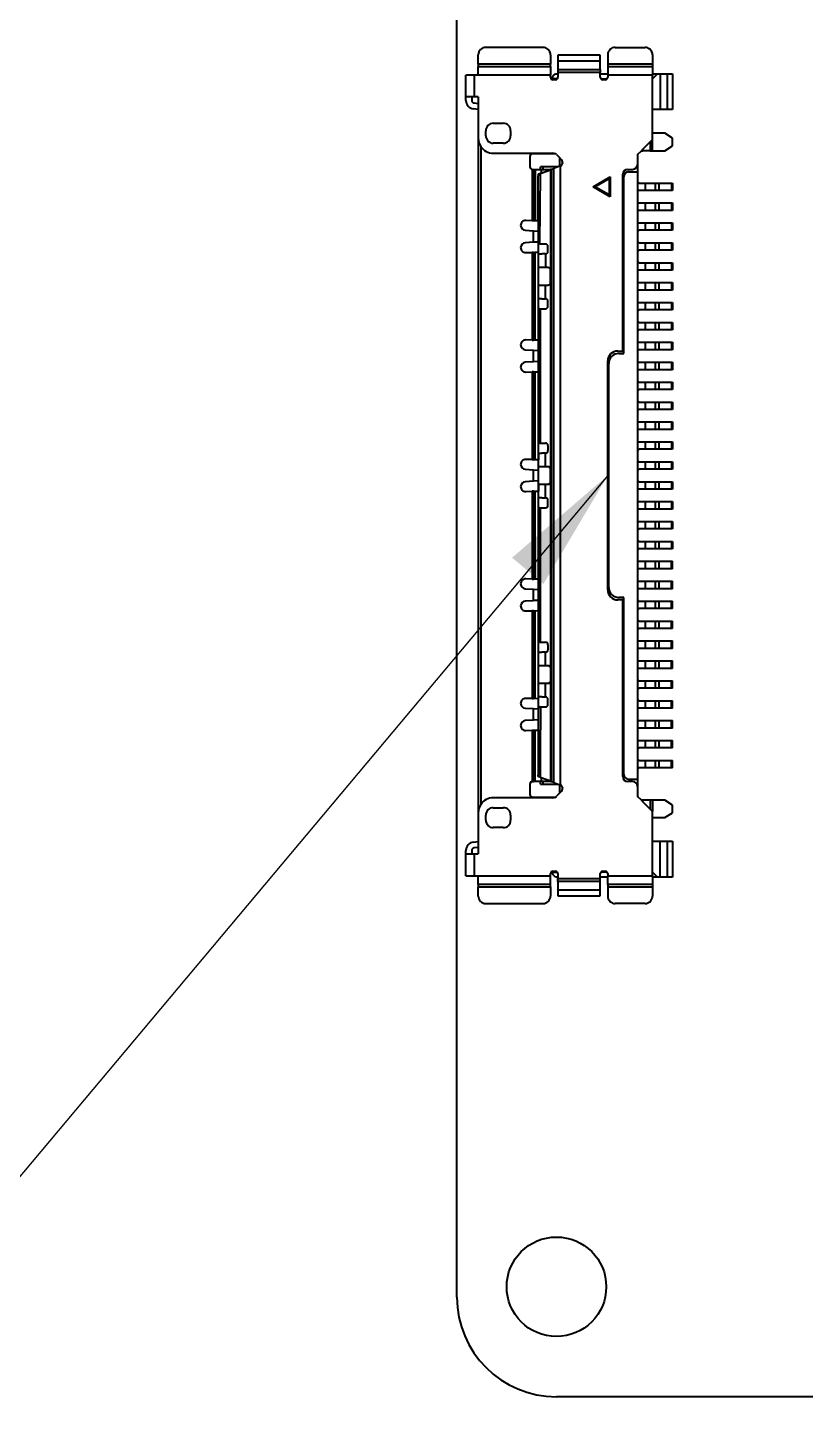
# Model space of a CAD drawing. Header units: millimetres. Extents: x 15 to 205, y 5 to 292.
# Drawn here: x 50.71 to 66.32, y 103.17 to 131.12 of the extents above; entities that cross this region are included whole.
import ezdxf

# ---------------------------------------------------------------- set-up
doc = ezdxf.new("R2010")
doc.units = ezdxf.units.MM
doc.layers.add('Annotations', color=7, linetype='Continuous')
doc.layers.add('Geometries', color=7, linetype='Continuous')
doc.dimstyles.new('ISO-25', dxfattribs={"dimtxt": 2.5, "dimasz": 2.5, "dimexe": 1.25, "dimexo": 0.625, "dimtad": 1, "dimtxsty": 'Standard', "dimcen": 2.5, "dimadec": 0, "dimazin": 0, "dimtfac": 1, "dimtmove": 0, "dimatfit": 3, "dimfxl": 1, "dimarcsym": 0})

msp = doc.modelspace()

# ---------------------------------------------------------------- linework, layer by layer
at = {"layer": 'Geometries', "linetype": 'Continuous', "lineweight": 40}
for p, q in [((59.325, 105.617), (59.325, 136.617)), ((59.755, 130.391), (59.755, 130.576)), ((61.055, 130.726), (59.905, 130.726)), ((61.205, 130.576), (61.205, 130.391)), ((61.355, 130.571), (61.355, 130.448)), ((62.205, 130.571), (61.355, 130.571)), ((62.205, 130.448), (62.205, 130.571)), ((62.355, 130.576), (62.355, 130.391)), ((62.505, 130.726), (63.105, 130.726)), ((63.255, 130.576), (63.255, 130.391)), ((61.205, 130.391), (59.755, 130.391)), ((59.755, 130.391), (59.755, 130.341)), ((59.755, 130.171), (59.755, 130.341)), ((59.755, 130.341), (61.205, 130.341)), ((61.205, 130.341), (61.205, 130.391)), ((61.205, 130.341), (61.205, 130.171)), ((61.355, 130.448), (61.355, 130.282)), ((62.205, 130.448), (61.355, 130.448)), ((61.355, 130.282), (61.355, 130.221)), ((61.355, 130.282), (62.205, 130.282)), ((62.205, 130.282), (62.205, 130.448)), ((62.205, 130.282), (62.205, 130.221)), ((62.355, 130.391), (62.355, 130.341)), ((63.255, 130.391), (62.355, 130.391)), ((62.355, 130.341), (62.355, 130.196)), ((62.355, 130.341), (63.255, 130.341)), ((63.255, 130.391), (63.255, 130.341)), ((63.255, 130.341), (63.255, 130.196)), ((59.675, 130.171), (59.505, 130.171)), ((59.505, 129.731), (59.505, 130.171)), ((59.755, 130.171), (59.675, 130.171)), ((59.675, 130.171), (59.675, 129.731)), ((61.205, 130.171), (59.755, 130.171)), ((61.205, 130.126), (61.205, 130.171)), ((61.255, 130.146), (61.305, 130.196)), ((61.255, 130.096), (61.255, 130.146)), ((61.255, 130.096), (61.255, 130.076)), ((61.345, 130.096), (61.255, 130.096)), ((61.305, 130.076), (61.255, 130.076)), ((61.305, 130.196), (61.355, 130.196)), ((61.355, 130.221), (61.355, 130.196)), ((62.205, 130.221), (61.355, 130.221)), ((61.355, 130.196), (61.355, 130.126)), ((62.205, 130.196), (62.205, 130.221)), ((62.205, 130.126), (62.205, 130.196)), ((62.205, 130.196), (62.355, 130.196)), ((62.215, 130.096), (62.345, 130.096)), ((62.305, 130.076), (62.255, 130.076)), ((62.355, 130.196), (62.355, 130.171)), ((62.355, 130.171), (62.355, 130.126)), ((63.255, 130.171), (62.355, 130.171)), ((63.255, 130.196), (63.255, 130.171)), ((63.255, 130.096), (63.355, 130.196)), ((63.255, 130.196), (63.355, 130.196)), ((63.255, 130.096), (63.255, 130.171)), ((63.255, 129.476), (63.255, 130.096)), ((63.355, 130.196), (63.405, 130.196)), ((63.405, 130.196), (63.555, 130.196)), ((63.405, 130.196), (63.405, 129.476)), ((63.555, 130.196), (63.655, 130.196)), ((63.555, 129.476), (63.555, 130.196)), ((63.655, 130.196), (63.655, 129.476)), ((59.625, 129.731), (59.505, 129.731)), ((59.505, 129.66), (59.505, 129.731)), ((59.675, 129.731), (59.625, 129.731)), ((59.625, 129.731), (59.625, 129.66)), ((59.755, 129.731), (59.675, 129.731)), ((59.755, 129.731), (59.755, 129.601)), ((59.755, 129.481), (59.658, 129.491)), ((59.67, 129.61), (59.755, 129.601)), ((59.755, 129.601), (59.755, 129.481)), ((59.755, 129.481), (59.755, 128.901)), ((63.405, 129.476), (63.255, 129.476)), ((63.255, 129.001), (63.255, 129.476)), ((63.555, 129.476), (63.405, 129.476)), ((63.655, 129.476), (63.555, 129.476)), ((60.055, 129.201), (60.255, 129.201)), ((59.755, 128.901), (59.755, 115.351)), ((59.905, 128.951), (59.905, 129.051)), ((60.405, 129.051), (60.405, 128.951)), ((63.21, 128.831), (63.255, 128.876)), ((63.505, 129.001), (63.255, 129.001)), ((63.255, 128.876), (63.255, 129.001)), ((63.255, 128.651), (63.255, 128.876)), ((63.655, 128.901), (63.505, 129.001)), ((63.655, 128.751), (63.655, 128.901)), ((59.805, 128.735), (59.805, 115.517)), ((60.255, 128.801), (60.055, 128.801)), ((60.055, 128.601), (61.254, 128.601)), ((61.306, 128.586), (60.84, 128.586)), ((62.955, 128.576), (63.03, 128.651)), ((63.03, 128.651), (63.059, 128.68)), ((63.03, 128.651), (63.059, 128.651)), ((63.059, 128.68), (63.21, 128.831)), ((63.059, 128.651), (63.059, 128.68)), ((63.21, 128.651), (63.059, 128.651)), ((63.21, 128.831), (63.21, 128.651)), ((63.21, 128.651), (63.255, 128.651)), ((63.255, 128.651), (63.505, 128.651)), ((63.505, 128.651), (63.655, 128.751)), ((60.79, 128.536), (60.79, 128.326)), ((61.005, 128.276), (61.005, 128.326)), ((61.055, 128.326), (61.005, 128.326)), ((61.352, 128.326), (61.055, 128.326)), ((61.055, 128.276), (61.055, 128.326)), ((61.352, 128.326), (61.269, 128.294)), ((61.324, 128.572), (61.385, 128.511)), ((61.385, 128.338), (61.352, 128.326)), ((61.385, 128.511), (61.385, 128.338)), ((61.385, 128.511), (61.416, 128.48)), ((61.398, 128.343), (61.385, 128.338)), ((61.413, 128.349), (61.398, 128.343)), ((61.398, 128.343), (61.398, 115.909)), ((61.445, 128.409), (61.445, 128.395)), ((62.955, 128.576), (62.955, 128.376)), ((62.955, 128.376), (62.955, 128.226)), ((60.84, 128.276), (60.864, 128.276)), ((60.84, 128.276), (60.84, 127.244)), ((60.864, 128.276), (60.9, 128.276)), ((60.864, 127.243), (60.864, 128.276)), ((60.9, 128.276), (61.005, 128.276)), ((60.9, 128.276), (60.9, 127.242)), ((61.005, 128.195), (60.955, 128.176)), ((60.955, 128.176), (60.955, 128.146)), ((60.955, 127.241), (60.955, 128.146)), ((60.994, 126.778), (61.005, 128.195)), ((61.005, 128.276), (61.02, 128.276)), ((61.005, 128.195), (61.02, 128.2)), ((61.02, 128.276), (61.02, 128.2)), ((61.02, 128.276), (61.055, 128.276)), ((61.02, 128.2), (61.202, 128.269)), ((61.055, 128.276), (61.22, 128.276)), ((61.202, 128.269), (61.204, 128.27)), ((61.202, 128.269), (61.202, 126.267)), ((61.22, 128.276), (61.204, 128.27)), ((61.225, 128.278), (61.22, 128.276)), ((61.225, 128.278), (61.269, 128.294)), ((61.225, 115.974), (61.225, 128.278)), ((61.269, 115.957), (61.269, 128.294)), ((62.059, 127.926), (62.405, 128.126)), ((62.099, 127.926), (62.385, 128.091)), ((62.405, 128.126), (62.385, 128.091)), ((62.385, 128.091), (62.385, 127.761)), ((62.405, 128.126), (62.405, 127.726)), ((62.655, 124.626), (62.655, 128.176)), ((62.675, 124.576), (62.675, 128.126)), ((62.755, 128.276), (62.855, 128.276)), ((62.775, 128.226), (62.955, 128.226)), ((62.955, 128.226), (62.955, 128.031)), ((62.955, 128.031), (62.955, 127.821)), ((62.099, 127.926), (62.059, 127.926)), ((62.405, 127.726), (62.059, 127.926)), ((62.385, 127.761), (62.099, 127.926)), ((62.405, 127.726), (62.385, 127.761)), ((62.955, 127.821), (62.955, 127.631)), ((62.985, 128.001), (63.105, 128.001)), ((63.105, 127.851), (62.985, 127.851)), ((63.105, 128.001), (63.305, 128.001)), ((63.105, 128.001), (63.105, 127.851)), ((63.305, 127.851), (63.105, 127.851)), ((63.305, 128.001), (63.385, 128.001)), ((63.305, 128.001), (63.305, 127.851)), ((63.385, 127.851), (63.305, 127.851)), ((63.385, 128.001), (63.635, 128.001)), ((63.385, 127.851), (63.385, 128.001)), ((63.635, 127.851), (63.385, 127.851)), ((63.635, 128.001), (63.655, 128.001)), ((63.635, 128.001), (63.635, 127.851)), ((63.655, 127.851), (63.635, 127.851)), ((63.655, 128.001), (63.655, 127.851)), ((62.405, 127.726), (62.405, 127.726)), ((62.955, 127.631), (62.955, 127.421)), ((62.985, 127.601), (63.105, 127.601)), ((63.105, 127.601), (63.305, 127.601)), ((63.105, 127.601), (63.105, 127.451)), ((63.305, 127.601), (63.385, 127.601)), ((63.305, 127.601), (63.305, 127.451)), ((63.385, 127.601), (63.635, 127.601)), ((63.385, 127.451), (63.385, 127.601)), ((63.635, 127.601), (63.655, 127.601)), ((63.635, 127.601), (63.635, 127.451)), ((63.655, 127.601), (63.655, 127.451)), ((60.84, 127.244), (60.708, 127.248)), ((60.864, 127.243), (60.84, 127.244)), ((60.9, 127.242), (60.864, 127.243)), ((60.955, 127.241), (60.9, 127.242)), ((60.955, 127.241), (60.955, 127.035)), ((62.955, 127.421), (62.955, 127.231)), ((62.955, 127.231), (62.955, 127.021)), ((63.105, 127.451), (62.985, 127.451)), ((62.985, 127.201), (63.105, 127.201)), ((63.305, 127.451), (63.105, 127.451)), ((63.105, 127.201), (63.305, 127.201)), ((63.105, 127.201), (63.105, 127.051)), ((63.385, 127.451), (63.305, 127.451)), ((63.305, 127.201), (63.385, 127.201)), ((63.305, 127.201), (63.305, 127.051)), ((63.635, 127.451), (63.385, 127.451)), ((63.385, 127.201), (63.635, 127.201)), ((63.385, 127.051), (63.385, 127.201)), ((63.655, 127.451), (63.635, 127.451)), ((63.635, 127.201), (63.655, 127.201)), ((63.635, 127.201), (63.635, 127.051)), ((63.655, 127.201), (63.655, 127.051)), ((60.699, 127.051), (60.855, 127.042)), ((60.855, 127.042), (60.866, 127.041)), ((60.855, 127.042), (60.855, 126.81)), ((60.866, 127.041), (60.955, 127.035)), ((60.866, 126.811), (60.866, 127.041)), ((60.955, 127.035), (60.955, 126.826)), ((62.955, 127.021), (62.955, 126.831)), ((63.105, 127.051), (62.985, 127.051)), ((63.305, 127.051), (63.105, 127.051)), ((63.385, 127.051), (63.305, 127.051)), ((63.635, 127.051), (63.385, 127.051)), ((63.655, 127.051), (63.635, 127.051)), ((60.855, 126.81), (60.699, 126.801)), ((60.866, 126.811), (60.855, 126.81)), ((60.955, 126.816), (60.866, 126.811)), ((60.955, 126.826), (60.955, 126.816)), ((60.955, 126.816), (60.955, 126.611)), ((61.105, 126.776), (60.995, 126.776)), ((61.155, 126.626), (61.155, 126.726)), ((62.955, 126.831), (62.955, 126.621)), ((62.985, 126.801), (63.105, 126.801)), ((63.105, 126.651), (62.985, 126.651)), ((63.105, 126.801), (63.305, 126.801)), ((63.105, 126.801), (63.105, 126.651)), ((63.305, 126.651), (63.105, 126.651)), ((63.305, 126.801), (63.385, 126.801)), ((63.305, 126.801), (63.305, 126.651)), ((63.385, 126.651), (63.305, 126.651)), ((63.385, 126.801), (63.635, 126.801)), ((63.385, 126.651), (63.385, 126.801)), ((63.635, 126.651), (63.385, 126.651)), ((63.635, 126.801), (63.655, 126.801)), ((63.635, 126.801), (63.635, 126.651)), ((63.655, 126.651), (63.635, 126.651)), ((63.655, 126.801), (63.655, 126.651)), ((60.708, 126.604), (60.84, 126.608)), ((60.864, 126.608), (60.84, 126.608)), ((60.84, 126.608), (60.84, 124.844)), ((60.864, 126.608), (60.9, 126.609)), ((60.864, 124.843), (60.864, 126.608)), ((60.9, 126.609), (60.955, 126.611)), ((60.9, 124.842), (60.9, 126.609)), ((60.955, 126.611), (60.955, 125.426)), ((60.964, 126.301), (60.964, 126.576)), ((60.964, 126.576), (61.03, 126.576)), ((61.105, 126.576), (61.03, 126.576)), ((61.105, 126.576), (61.105, 126.301)), ((62.955, 126.621), (62.955, 126.431)), ((62.955, 126.431), (62.955, 126.221)), ((62.985, 126.401), (63.105, 126.401)), ((63.105, 126.401), (63.305, 126.401)), ((63.105, 126.401), (63.105, 126.251)), ((63.305, 126.401), (63.385, 126.401)), ((63.305, 126.401), (63.305, 126.251)), ((63.385, 126.401), (63.635, 126.401)), ((63.385, 126.251), (63.385, 126.401)), ((63.635, 126.401), (63.635, 126.251)), ((63.635, 126.401), (63.655, 126.401)), ((63.655, 126.401), (63.655, 126.251)), ((61.03, 126.301), (60.964, 126.301)), ((61.105, 126.301), (61.03, 126.301)), ((61.155, 126.301), (61.105, 126.301)), ((61.205, 126.001), (61.205, 126.251)), ((62.955, 126.221), (62.955, 126.031)), ((63.105, 126.251), (62.985, 126.251)), ((63.305, 126.251), (63.105, 126.251)), ((63.385, 126.251), (63.305, 126.251)), ((63.635, 126.251), (63.385, 126.251)), ((63.655, 126.251), (63.635, 126.251)), ((60.964, 125.676), (60.964, 125.951)), ((60.964, 125.951), (61.03, 125.951)), ((61.03, 125.951), (61.105, 125.951)), ((61.105, 125.951), (61.155, 125.951)), ((61.105, 125.676), (61.105, 125.951)), ((61.202, 125.985), (61.202, 122.267)), ((62.955, 126.031), (62.955, 125.821)), ((62.955, 125.821), (62.955, 125.631)), ((62.985, 126.001), (63.105, 126.001)), ((63.105, 125.851), (62.985, 125.851)), ((63.105, 126.001), (63.305, 126.001)), ((63.105, 126.001), (63.105, 125.851)), ((63.305, 125.851), (63.105, 125.851)), ((63.305, 126.001), (63.385, 126.001)), ((63.305, 126.001), (63.305, 125.851)), ((63.385, 125.851), (63.305, 125.851)), ((63.385, 126.001), (63.635, 126.001)), ((63.385, 125.851), (63.385, 126.001)), ((63.635, 125.851), (63.385, 125.851)), ((63.635, 126.001), (63.655, 126.001)), ((63.635, 126.001), (63.635, 125.851)), ((63.655, 125.851), (63.635, 125.851)), ((63.655, 126.001), (63.655, 125.851)), ((61.03, 125.676), (60.964, 125.676)), ((61.03, 125.676), (61.105, 125.676)), ((61.155, 125.526), (61.155, 125.626)), ((62.955, 125.631), (62.955, 125.421)), ((62.985, 125.601), (63.105, 125.601)), ((63.105, 125.601), (63.305, 125.601)), ((63.105, 125.601), (63.105, 125.451)), ((63.305, 125.601), (63.385, 125.601)), ((63.305, 125.601), (63.305, 125.451)), ((63.385, 125.601), (63.635, 125.601)), ((63.385, 125.451), (63.385, 125.601)), ((63.635, 125.601), (63.655, 125.601)), ((63.635, 125.601), (63.635, 125.451)), ((63.655, 125.601), (63.655, 125.451)), ((60.955, 125.426), (60.955, 124.841)), ((60.995, 125.476), (61.105, 125.476)), ((60.996, 125.474), (60.996, 122.778)), ((62.955, 125.421), (62.955, 125.231)), ((62.955, 125.231), (62.955, 125.021)), ((63.105, 125.451), (62.985, 125.451)), ((63.305, 125.451), (63.105, 125.451)), ((63.385, 125.451), (63.305, 125.451)), ((63.635, 125.451), (63.385, 125.451)), ((63.655, 125.451), (63.635, 125.451)), ((62.955, 125.021), (62.955, 124.831)), ((62.985, 125.201), (63.105, 125.201)), ((63.105, 125.051), (62.985, 125.051)), ((63.105, 125.201), (63.305, 125.201)), ((63.105, 125.201), (63.105, 125.051)), ((63.305, 125.051), (63.105, 125.051)), ((63.305, 125.201), (63.385, 125.201)), ((63.305, 125.201), (63.305, 125.051)), ((63.385, 125.051), (63.305, 125.051)), ((63.385, 125.201), (63.635, 125.201)), ((63.385, 125.051), (63.385, 125.201)), ((63.635, 125.051), (63.385, 125.051)), ((63.635, 125.201), (63.655, 125.201)), ((63.635, 125.201), (63.635, 125.051)), ((63.655, 125.051), (63.635, 125.051)), ((63.655, 125.201), (63.655, 125.051)), ((60.84, 124.844), (60.708, 124.848)), ((60.84, 124.844), (60.864, 124.843)), ((60.9, 124.842), (60.864, 124.843)), ((60.955, 124.841), (60.9, 124.842)), ((60.955, 124.841), (60.955, 124.635)), ((62.955, 124.831), (62.955, 124.621)), ((62.985, 124.801), (63.105, 124.801)), ((63.105, 124.801), (63.305, 124.801)), ((63.105, 124.801), (63.105, 124.651)), ((63.305, 124.801), (63.385, 124.801)), ((63.305, 124.801), (63.305, 124.651)), ((63.385, 124.801), (63.635, 124.801)), ((63.385, 124.651), (63.385, 124.801)), ((63.635, 124.801), (63.655, 124.801)), ((63.635, 124.801), (63.635, 124.651)), ((63.655, 124.801), (63.655, 124.651)), ((60.699, 124.651), (60.855, 124.642)), ((60.855, 124.41), (60.699, 124.401)), ((60.855, 124.642), (60.866, 124.641)), ((60.855, 124.642), (60.855, 124.41)), ((60.866, 124.411), (60.855, 124.41)), ((60.866, 124.641), (60.955, 124.635)), ((60.866, 124.411), (60.866, 124.641)), ((60.955, 124.416), (60.866, 124.411)), ((60.955, 124.635), (60.955, 124.416)), ((60.955, 124.416), (60.955, 124.211)), ((62.355, 119.826), (62.355, 124.426)), ((62.555, 124.626), (62.655, 124.626)), ((62.575, 124.576), (62.675, 124.576)), ((62.955, 124.621), (62.955, 124.431)), ((62.955, 124.431), (62.955, 124.221)), ((63.105, 124.651), (62.985, 124.651)), ((62.985, 124.401), (63.105, 124.401)), ((63.305, 124.651), (63.105, 124.651)), ((63.105, 124.401), (63.305, 124.401)), ((63.105, 124.401), (63.105, 124.251)), ((63.385, 124.651), (63.305, 124.651)), ((63.305, 124.401), (63.385, 124.401)), ((63.305, 124.401), (63.305, 124.251)), ((63.635, 124.651), (63.385, 124.651)), ((63.385, 124.401), (63.635, 124.401)), ((63.385, 124.251), (63.385, 124.401)), ((63.655, 124.651), (63.635, 124.651)), ((63.635, 124.401), (63.655, 124.401)), ((63.635, 124.401), (63.635, 124.251)), ((63.655, 124.401), (63.655, 124.251)), ((60.708, 124.204), (60.84, 124.208)), ((60.864, 124.208), (60.84, 124.208)), ((60.84, 124.208), (60.84, 122.444)), ((60.864, 124.208), (60.9, 124.209)), ((60.864, 122.443), (60.864, 124.208)), ((60.9, 124.209), (60.955, 124.211)), ((60.9, 122.442), (60.9, 124.209)), ((60.955, 124.211), (60.955, 122.826)), ((62.375, 119.876), (62.375, 124.376)), ((62.955, 124.221), (62.955, 124.031)), ((63.105, 124.251), (62.985, 124.251)), ((63.305, 124.251), (63.105, 124.251)), ((63.385, 124.251), (63.305, 124.251)), ((63.635, 124.251), (63.385, 124.251)), ((63.655, 124.251), (63.635, 124.251)), ((62.955, 124.031), (62.955, 123.821)), ((62.985, 124.001), (63.105, 124.001)), ((63.105, 123.851), (62.985, 123.851)), ((63.105, 124.001), (63.305, 124.001)), ((63.105, 124.001), (63.105, 123.851)), ((63.305, 123.851), (63.105, 123.851)), ((63.305, 124.001), (63.385, 124.001)), ((63.305, 124.001), (63.305, 123.851)), ((63.385, 123.851), (63.305, 123.851)), ((63.385, 124.001), (63.635, 124.001)), ((63.385, 123.851), (63.385, 124.001)), ((63.635, 123.851), (63.385, 123.851)), ((63.635, 124.001), (63.655, 124.001)), ((63.635, 124.001), (63.635, 123.851)), ((63.655, 123.851), (63.635, 123.851)), ((63.655, 124.001), (63.655, 123.851)), ((62.955, 123.821), (62.955, 123.631)), ((62.955, 123.631), (62.955, 123.421)), ((62.985, 123.601), (63.105, 123.601)), ((63.105, 123.601), (63.305, 123.601)), ((63.105, 123.601), (63.105, 123.451)), ((63.305, 123.601), (63.385, 123.601)), ((63.305, 123.601), (63.305, 123.451)), ((63.385, 123.601), (63.635, 123.601)), ((63.385, 123.451), (63.385, 123.601)), ((63.635, 123.601), (63.655, 123.601)), ((63.635, 123.601), (63.635, 123.451)), ((63.655, 123.601), (63.655, 123.451)), ((62.955, 123.421), (62.955, 123.231)), ((63.105, 123.451), (62.985, 123.451)), ((63.305, 123.451), (63.105, 123.451)), ((63.385, 123.451), (63.305, 123.451)), ((63.635, 123.451), (63.385, 123.451)), ((63.655, 123.451), (63.635, 123.451)), ((62.955, 123.231), (62.955, 123.021)), ((62.955, 123.021), (62.955, 122.831)), ((62.985, 123.201), (63.105, 123.201)), ((63.105, 123.051), (62.985, 123.051)), ((63.105, 123.201), (63.305, 123.201)), ((63.105, 123.201), (63.105, 123.051)), ((63.305, 123.051), (63.105, 123.051)), ((63.305, 123.201), (63.385, 123.201)), ((63.305, 123.201), (63.305, 123.051)), ((63.385, 123.051), (63.305, 123.051)), ((63.385, 123.201), (63.635, 123.201)), ((63.385, 123.051), (63.385, 123.201)), ((63.635, 123.051), (63.385, 123.051)), ((63.635, 123.201), (63.655, 123.201)), ((63.635, 123.201), (63.635, 123.051)), ((63.655, 123.051), (63.635, 123.051)), ((63.655, 123.201), (63.655, 123.051)), ((60.955, 122.826), (60.955, 122.441)), ((60.995, 122.776), (61.105, 122.776)), ((61.155, 122.726), (61.155, 122.626)), ((62.955, 122.831), (62.955, 122.621)), ((62.985, 122.801), (63.105, 122.801)), ((63.105, 122.801), (63.305, 122.801)), ((63.105, 122.801), (63.105, 122.651)), ((63.305, 122.801), (63.385, 122.801)), ((63.305, 122.801), (63.305, 122.651)), ((63.385, 122.801), (63.635, 122.801)), ((63.385, 122.651), (63.385, 122.801)), ((63.635, 122.801), (63.635, 122.651)), ((63.635, 122.801), (63.655, 122.801)), ((63.655, 122.801), (63.655, 122.651)), ((60.84, 122.444), (60.708, 122.448)), ((60.84, 122.444), (60.864, 122.443)), ((60.9, 122.442), (60.864, 122.443)), ((60.955, 122.441), (60.9, 122.442)), ((60.955, 122.441), (60.955, 122.235)), ((60.964, 122.576), (60.964, 122.44)), ((60.964, 122.576), (61.03, 122.576)), ((60.964, 122.301), (60.964, 122.44)), ((61.105, 122.576), (61.03, 122.576)), ((61.105, 122.301), (61.105, 122.576)), ((62.955, 122.621), (62.955, 122.431)), ((63.105, 122.651), (62.985, 122.651)), ((63.305, 122.651), (63.105, 122.651)), ((63.385, 122.651), (63.305, 122.651)), ((63.635, 122.651), (63.385, 122.651)), ((63.655, 122.651), (63.635, 122.651)), ((60.699, 122.251), (60.855, 122.242)), ((60.855, 122.242), (60.866, 122.241)), ((60.855, 122.242), (60.855, 122.01)), ((60.866, 122.241), (60.955, 122.235)), ((60.866, 122.011), (60.866, 122.241)), ((60.955, 122.235), (60.955, 122.016)), ((61.03, 122.301), (60.964, 122.301)), ((61.105, 122.301), (61.03, 122.301)), ((61.155, 122.301), (61.105, 122.301)), ((61.205, 122.001), (61.205, 122.251)), ((62.955, 122.431), (62.955, 122.221)), ((62.955, 122.221), (62.955, 122.031)), ((62.985, 122.401), (63.105, 122.401)), ((63.105, 122.251), (62.985, 122.251)), ((63.105, 122.401), (63.305, 122.401)), ((63.105, 122.401), (63.105, 122.251)), ((63.305, 122.251), (63.105, 122.251)), ((63.305, 122.401), (63.385, 122.401)), ((63.305, 122.401), (63.305, 122.251)), ((63.385, 122.251), (63.305, 122.251)), ((63.385, 122.401), (63.635, 122.401)), ((63.385, 122.251), (63.385, 122.401)), ((63.635, 122.251), (63.385, 122.251)), ((63.635, 122.401), (63.655, 122.401)), ((63.635, 122.401), (63.635, 122.251)), ((63.655, 122.251), (63.635, 122.251)), ((63.655, 122.401), (63.655, 122.251)), ((60.855, 122.01), (60.699, 122.001)), ((60.866, 122.011), (60.855, 122.01)), ((60.955, 122.016), (60.866, 122.011)), ((60.955, 122.016), (60.955, 121.811)), ((60.964, 121.951), (60.964, 121.811)), ((60.964, 121.951), (61.03, 121.951)), ((61.03, 121.951), (61.105, 121.951)), ((61.105, 121.951), (61.155, 121.951)), ((61.105, 121.676), (61.105, 121.951)), ((61.202, 121.985), (61.202, 118.267)), ((62.955, 122.031), (62.955, 121.821)), ((62.985, 122.001), (63.105, 122.001)), ((63.105, 122.001), (63.305, 122.001)), ((63.105, 122.001), (63.105, 121.851)), ((63.305, 122.001), (63.385, 122.001)), ((63.305, 122.001), (63.305, 121.851)), ((63.385, 122.001), (63.635, 122.001)), ((63.385, 121.851), (63.385, 122.001)), ((63.635, 122.001), (63.655, 122.001)), ((63.635, 122.001), (63.635, 121.851)), ((63.655, 122.001), (63.655, 121.851)), ((60.708, 121.804), (60.84, 121.808)), ((60.864, 121.808), (60.84, 121.808)), ((60.84, 121.808), (60.84, 120.044)), ((60.864, 121.808), (60.9, 121.809)), ((60.864, 120.043), (60.864, 121.808)), ((60.9, 121.809), (60.955, 121.811)), ((60.9, 120.042), (60.9, 121.809)), ((60.955, 121.811), (60.955, 121.426)), ((60.964, 121.676), (60.964, 121.811)), ((61.03, 121.676), (60.964, 121.676)), ((61.03, 121.676), (61.105, 121.676)), ((61.155, 121.526), (61.155, 121.626)), ((62.955, 121.821), (62.955, 121.631)), ((62.955, 121.631), (62.955, 121.421)), ((63.105, 121.851), (62.985, 121.851)), ((62.985, 121.601), (63.105, 121.601)), ((63.305, 121.851), (63.105, 121.851)), ((63.105, 121.601), (63.305, 121.601)), ((63.105, 121.601), (63.105, 121.451)), ((63.385, 121.851), (63.305, 121.851)), ((63.305, 121.601), (63.385, 121.601)), ((63.305, 121.601), (63.305, 121.451)), ((63.635, 121.851), (63.385, 121.851)), ((63.385, 121.601), (63.635, 121.601)), ((63.385, 121.451), (63.385, 121.601)), ((63.655, 121.851), (63.635, 121.851)), ((63.635, 121.601), (63.655, 121.601)), ((63.635, 121.601), (63.635, 121.451)), ((63.655, 121.601), (63.655, 121.451)), ((60.955, 121.426), (60.955, 120.041)), ((60.995, 121.476), (61.105, 121.476)), ((60.996, 121.474), (60.996, 118.778)), ((62.955, 121.421), (62.955, 121.231)), ((63.105, 121.451), (62.985, 121.451)), ((63.305, 121.451), (63.105, 121.451)), ((63.385, 121.451), (63.305, 121.451)), ((63.635, 121.451), (63.385, 121.451)), ((63.655, 121.451), (63.635, 121.451)), ((62.955, 121.231), (62.955, 121.021)), ((62.985, 121.201), (63.105, 121.201)), ((63.105, 121.051), (62.985, 121.051)), ((63.105, 121.201), (63.305, 121.201)), ((63.105, 121.201), (63.105, 121.051)), ((63.305, 121.051), (63.105, 121.051)), ((63.305, 121.201), (63.385, 121.201)), ((63.305, 121.201), (63.305, 121.051)), ((63.385, 121.051), (63.305, 121.051)), ((63.385, 121.201), (63.635, 121.201)), ((63.385, 121.051), (63.385, 121.201)), ((63.635, 121.051), (63.385, 121.051)), ((63.635, 121.201), (63.655, 121.201)), ((63.635, 121.201), (63.635, 121.051)), ((63.655, 121.051), (63.635, 121.051)), ((63.655, 121.201), (63.655, 121.051)), ((62.955, 121.021), (62.955, 120.831)), ((62.955, 120.831), (62.955, 120.621)), ((62.985, 120.801), (63.105, 120.801)), ((63.105, 120.801), (63.305, 120.801)), ((63.105, 120.801), (63.105, 120.651)), ((63.305, 120.801), (63.385, 120.801)), ((63.305, 120.801), (63.305, 120.651)), ((63.385, 120.801), (63.635, 120.801)), ((63.385, 120.651), (63.385, 120.801)), ((63.635, 120.801), (63.655, 120.801)), ((63.635, 120.801), (63.635, 120.651)), ((63.655, 120.801), (63.655, 120.651)), ((62.955, 120.621), (62.955, 120.431)), ((63.105, 120.651), (62.985, 120.651)), ((63.305, 120.651), (63.105, 120.651)), ((63.385, 120.651), (63.305, 120.651)), ((63.635, 120.651), (63.385, 120.651)), ((63.655, 120.651), (63.635, 120.651)), ((62.955, 120.431), (62.955, 120.221)), ((62.955, 120.221), (62.955, 120.031)), ((62.985, 120.401), (63.105, 120.401)), ((63.105, 120.251), (62.985, 120.251)), ((63.105, 120.401), (63.305, 120.401)), ((63.105, 120.401), (63.105, 120.251)), ((63.305, 120.251), (63.105, 120.251)), ((63.305, 120.401), (63.385, 120.401)), ((63.305, 120.401), (63.305, 120.251)), ((63.385, 120.251), (63.305, 120.251)), ((63.385, 120.401), (63.635, 120.401)), ((63.385, 120.251), (63.385, 120.401)), ((63.635, 120.251), (63.385, 120.251)), ((63.635, 120.401), (63.655, 120.401)), ((63.635, 120.251), (63.635, 120.401)), ((63.655, 120.251), (63.635, 120.251)), ((63.655, 120.251), (63.655, 120.401)), ((60.84, 120.044), (60.708, 120.048)), ((60.84, 120.044), (60.864, 120.043)), ((60.9, 120.042), (60.864, 120.043)), ((60.955, 120.041), (60.9, 120.042)), ((60.955, 120.041), (60.955, 119.835)), ((62.955, 120.031), (62.955, 119.821)), ((62.985, 120.001), (63.105, 120.001)), ((63.105, 120.001), (63.305, 120.001)), ((63.105, 120.001), (63.105, 119.851)), ((63.305, 120.001), (63.385, 120.001)), ((63.305, 120.001), (63.305, 119.851)), ((63.385, 120.001), (63.635, 120.001)), ((63.385, 119.851), (63.385, 120.001)), ((63.635, 120.001), (63.655, 120.001)), ((63.635, 119.851), (63.635, 120.001)), ((63.655, 119.851), (63.655, 120.001)), ((60.699, 119.851), (60.855, 119.842)), ((60.855, 119.842), (60.866, 119.841)), ((60.855, 119.842), (60.855, 119.61)), ((60.866, 119.841), (60.955, 119.835)), ((60.866, 119.611), (60.866, 119.841)), ((60.955, 119.835), (60.955, 119.616)), ((62.675, 119.676), (62.575, 119.676)), ((62.675, 116.126), (62.675, 119.676)), ((62.955, 119.821), (62.955, 119.631)), ((63.105, 119.851), (62.985, 119.851)), ((63.305, 119.851), (63.105, 119.851)), ((63.385, 119.851), (63.305, 119.851)), ((63.635, 119.851), (63.385, 119.851)), ((63.655, 119.851), (63.635, 119.851)), ((60.855, 119.61), (60.699, 119.601)), ((60.708, 119.404), (60.84, 119.408)), ((60.864, 119.408), (60.84, 119.408)), ((60.84, 119.408), (60.84, 117.644)), ((60.866, 119.611), (60.855, 119.61)), ((60.864, 119.408), (60.9, 119.409)), ((60.864, 117.643), (60.864, 119.408)), ((60.955, 119.616), (60.866, 119.611)), ((60.9, 119.409), (60.955, 119.411)), ((60.9, 117.642), (60.9, 119.409)), ((60.955, 119.616), (60.955, 119.411)), ((60.955, 119.411), (60.955, 118.826)), ((62.655, 119.626), (62.555, 119.626)), ((62.655, 116.076), (62.655, 119.626)), ((62.955, 119.631), (62.955, 119.421)), ((62.955, 119.421), (62.955, 119.231)), ((62.985, 119.601), (63.105, 119.601)), ((63.105, 119.451), (62.985, 119.451)), ((63.105, 119.601), (63.305, 119.601)), ((63.105, 119.601), (63.105, 119.451)), ((63.305, 119.451), (63.105, 119.451)), ((63.305, 119.601), (63.385, 119.601)), ((63.305, 119.601), (63.305, 119.451)), ((63.385, 119.451), (63.305, 119.451)), ((63.385, 119.601), (63.635, 119.601)), ((63.385, 119.451), (63.385, 119.601)), ((63.635, 119.451), (63.385, 119.451)), ((63.635, 119.601), (63.655, 119.601)), ((63.635, 119.451), (63.635, 119.601)), ((63.655, 119.451), (63.635, 119.451)), ((63.655, 119.451), (63.655, 119.601)), ((62.955, 119.231), (62.955, 119.021)), ((62.985, 119.201), (63.105, 119.201)), ((63.105, 119.201), (63.305, 119.201)), ((63.105, 119.201), (63.105, 119.051)), ((63.305, 119.201), (63.385, 119.201)), ((63.305, 119.201), (63.305, 119.051)), ((63.385, 119.201), (63.635, 119.201)), ((63.385, 119.051), (63.385, 119.201)), ((63.635, 119.201), (63.655, 119.201)), ((63.635, 119.051), (63.635, 119.201)), ((63.655, 119.051), (63.655, 119.201)), ((60.955, 118.826), (60.955, 117.641)), ((62.955, 119.021), (62.955, 118.831)), ((62.955, 118.831), (62.955, 118.621)), ((63.105, 119.051), (62.985, 119.051)), ((62.985, 118.801), (63.105, 118.801)), ((63.305, 119.051), (63.105, 119.051)), ((63.105, 118.801), (63.305, 118.801)), ((63.105, 118.801), (63.105, 118.651)), ((63.385, 119.051), (63.305, 119.051)), ((63.305, 118.801), (63.385, 118.801)), ((63.305, 118.801), (63.305, 118.651)), ((63.635, 119.051), (63.385, 119.051)), ((63.385, 118.801), (63.635, 118.801)), ((63.385, 118.651), (63.385, 118.801)), ((63.655, 119.051), (63.635, 119.051)), ((63.635, 118.801), (63.655, 118.801)), ((63.635, 118.651), (63.635, 118.801)), ((63.655, 118.651), (63.655, 118.801)), ((60.964, 118.301), (60.964, 118.576)), ((60.964, 118.576), (61.03, 118.576)), ((60.995, 118.776), (61.105, 118.776)), ((61.105, 118.576), (61.03, 118.576)), ((61.105, 118.301), (61.105, 118.576)), ((61.155, 118.726), (61.155, 118.626)), ((62.955, 118.621), (62.955, 118.431)), ((63.105, 118.651), (62.985, 118.651)), ((63.305, 118.651), (63.105, 118.651)), ((63.385, 118.651), (63.305, 118.651)), ((63.635, 118.651), (63.385, 118.651)), ((63.655, 118.651), (63.635, 118.651)), ((61.03, 118.301), (60.964, 118.301)), ((61.105, 118.301), (61.03, 118.301)), ((61.155, 118.301), (61.105, 118.301)), ((61.205, 118.251), (61.205, 118.001)), ((62.955, 118.431), (62.955, 118.221)), ((62.985, 118.401), (63.105, 118.401)), ((63.105, 118.251), (62.985, 118.251)), ((63.105, 118.401), (63.305, 118.401)), ((63.105, 118.401), (63.105, 118.251)), ((63.305, 118.251), (63.105, 118.251)), ((63.305, 118.401), (63.385, 118.401)), ((63.305, 118.401), (63.305, 118.251)), ((63.385, 118.251), (63.305, 118.251)), ((63.385, 118.401), (63.635, 118.401)), ((63.385, 118.251), (63.385, 118.401)), ((63.635, 118.251), (63.385, 118.251)), ((63.635, 118.401), (63.655, 118.401)), ((63.635, 118.251), (63.635, 118.401)), ((63.655, 118.251), (63.635, 118.251)), ((63.655, 118.251), (63.655, 118.401)), ((61.202, 117.985), (61.202, 115.982)), ((62.955, 118.221), (62.955, 118.031)), ((62.955, 118.031), (62.955, 117.821)), ((62.985, 118.001), (63.105, 118.001)), ((63.105, 118.001), (63.305, 118.001)), ((63.105, 118.001), (63.105, 117.851)), ((63.305, 118.001), (63.385, 118.001)), ((63.305, 118.001), (63.305, 117.851)), ((63.385, 118.001), (63.635, 118.001)), ((63.385, 117.851), (63.385, 118.001)), ((63.635, 118.001), (63.655, 118.001)), ((63.635, 117.851), (63.635, 118.001)), ((63.655, 117.851), (63.655, 118.001)), ((60.964, 117.951), (61.03, 117.951)), ((60.964, 117.676), (60.964, 117.951)), ((61.03, 117.951), (61.105, 117.951)), ((61.105, 117.951), (61.155, 117.951)), ((61.105, 117.676), (61.105, 117.951)), ((62.955, 117.821), (62.955, 117.631)), ((63.105, 117.851), (62.985, 117.851)), ((63.305, 117.851), (63.105, 117.851)), ((63.385, 117.851), (63.305, 117.851)), ((63.635, 117.851), (63.385, 117.851)), ((63.655, 117.851), (63.635, 117.851)), ((60.699, 117.451), (60.855, 117.442)), ((60.84, 117.644), (60.708, 117.648)), ((60.84, 117.644), (60.864, 117.643)), ((60.855, 117.442), (60.866, 117.441)), ((60.855, 117.442), (60.855, 117.21)), ((60.9, 117.642), (60.864, 117.643)), ((60.866, 117.441), (60.955, 117.435)), ((60.866, 117.211), (60.866, 117.441)), ((60.955, 117.641), (60.9, 117.642)), ((60.955, 117.641), (60.955, 117.435)), ((60.955, 117.435), (60.955, 117.426)), ((60.955, 117.426), (60.955, 117.216)), ((61.03, 117.676), (60.964, 117.676)), ((60.995, 117.476), (61.105, 117.476)), ((61.005, 117.475), (61.005, 117.013)), ((61.03, 117.676), (61.105, 117.676)), ((61.155, 117.526), (61.155, 117.626)), ((62.955, 117.631), (62.955, 117.421)), ((62.955, 117.421), (62.955, 117.231)), ((62.985, 117.601), (63.105, 117.601)), ((63.105, 117.451), (62.985, 117.451)), ((63.105, 117.601), (63.305, 117.601)), ((63.105, 117.601), (63.105, 117.451)), ((63.305, 117.451), (63.105, 117.451)), ((63.305, 117.601), (63.385, 117.601)), ((63.305, 117.601), (63.305, 117.451)), ((63.385, 117.451), (63.305, 117.451)), ((63.385, 117.601), (63.635, 117.601)), ((63.385, 117.451), (63.385, 117.601)), ((63.635, 117.451), (63.385, 117.451)), ((63.635, 117.601), (63.655, 117.601)), ((63.635, 117.451), (63.635, 117.601)), ((63.655, 117.451), (63.635, 117.451)), ((63.655, 117.451), (63.655, 117.601)), ((60.855, 117.21), (60.699, 117.201)), ((60.866, 117.211), (60.855, 117.21)), ((60.955, 117.216), (60.866, 117.211)), ((60.955, 117.216), (60.955, 117.011)), ((62.955, 117.231), (62.955, 117.021)), ((62.985, 117.201), (63.105, 117.201)), ((63.105, 117.201), (63.305, 117.201)), ((63.105, 117.201), (63.105, 117.051)), ((63.305, 117.201), (63.385, 117.201)), ((63.305, 117.201), (63.305, 117.051)), ((63.385, 117.201), (63.635, 117.201)), ((63.385, 117.051), (63.385, 117.201)), ((63.635, 117.201), (63.655, 117.201)), ((63.635, 117.051), (63.635, 117.201)), ((63.655, 117.051), (63.655, 117.201)), ((60.708, 117.004), (60.84, 117.008)), ((60.84, 117.008), (60.864, 117.008)), ((60.84, 117.008), (60.84, 115.976)), ((60.864, 117.008), (60.9, 117.009)), ((60.864, 115.976), (60.864, 117.008)), ((60.9, 117.009), (60.955, 117.011)), ((60.9, 115.976), (60.9, 117.009)), ((60.955, 117.011), (60.955, 116.106)), ((61.005, 117.012), (61.005, 117.013)), ((61.005, 116.057), (61.005, 117.012)), ((62.955, 117.021), (62.955, 116.831)), ((63.105, 117.051), (62.985, 117.051)), ((63.305, 117.051), (63.105, 117.051)), ((63.385, 117.051), (63.305, 117.051)), ((63.635, 117.051), (63.385, 117.051)), ((63.655, 117.051), (63.635, 117.051)), ((62.955, 116.831), (62.955, 116.621)), ((62.955, 116.621), (62.955, 116.431)), ((62.985, 116.801), (63.105, 116.801)), ((63.105, 116.651), (62.985, 116.651)), ((63.105, 116.801), (63.305, 116.801)), ((63.105, 116.801), (63.105, 116.651)), ((63.305, 116.651), (63.105, 116.651)), ((63.305, 116.801), (63.385, 116.801)), ((63.305, 116.801), (63.305, 116.651)), ((63.385, 116.651), (63.305, 116.651)), ((63.385, 116.801), (63.635, 116.801)), ((63.385, 116.651), (63.385, 116.801)), ((63.635, 116.651), (63.385, 116.651)), ((63.635, 116.801), (63.655, 116.801)), ((63.635, 116.651), (63.635, 116.801)), ((63.655, 116.651), (63.635, 116.651)), ((63.655, 116.651), (63.655, 116.801)), ((62.955, 116.431), (62.955, 116.221)), ((62.985, 116.401), (63.105, 116.401)), ((63.105, 116.401), (63.305, 116.401)), ((63.105, 116.401), (63.105, 116.251)), ((63.305, 116.401), (63.385, 116.401)), ((63.305, 116.401), (63.305, 116.251)), ((63.385, 116.401), (63.635, 116.401)), ((63.385, 116.251), (63.385, 116.401)), ((63.635, 116.401), (63.655, 116.401)), ((63.635, 116.251), (63.635, 116.401)), ((63.655, 116.251), (63.655, 116.401)), ((60.955, 116.076), (60.955, 116.106)), ((61.005, 116.057), (60.955, 116.076)), ((61.02, 116.051), (61.005, 116.057)), ((61.02, 116.051), (61.02, 115.976)), ((61.202, 115.982), (61.02, 116.051)), ((62.775, 116.026), (62.955, 116.026)), ((62.955, 116.221), (62.955, 116.026)), ((62.955, 116.026), (62.955, 115.876)), ((63.105, 116.251), (62.985, 116.251)), ((63.305, 116.251), (63.105, 116.251)), ((63.385, 116.251), (63.305, 116.251)), ((63.635, 116.251), (63.385, 116.251)), ((63.655, 116.251), (63.635, 116.251)), ((60.79, 115.926), (60.79, 115.716)), ((60.84, 115.976), (60.864, 115.976)), ((60.9, 115.976), (60.864, 115.976)), ((61.005, 115.976), (60.9, 115.976)), ((61.02, 115.976), (61.005, 115.976)), ((61.005, 115.926), (61.005, 115.976)), ((61.005, 115.926), (61.055, 115.926)), ((61.055, 115.976), (61.02, 115.976)), ((61.055, 115.926), (61.055, 115.976)), ((61.22, 115.976), (61.055, 115.976)), ((61.055, 115.926), (61.352, 115.926)), ((61.202, 115.982), (61.22, 115.976)), ((61.22, 115.976), (61.225, 115.974)), ((61.269, 115.957), (61.225, 115.974)), ((61.269, 115.957), (61.352, 115.926)), ((61.385, 115.741), (61.324, 115.68)), ((61.352, 115.926), (61.385, 115.914)), ((61.385, 115.914), (61.385, 115.741)), ((61.385, 115.914), (61.398, 115.909)), ((61.416, 115.772), (61.385, 115.741)), ((61.398, 115.909), (61.413, 115.903)), ((61.445, 115.856), (61.445, 115.842)), ((62.855, 115.976), (62.755, 115.976)), ((62.955, 115.876), (62.955, 115.676)), ((61.254, 115.651), (60.055, 115.651)), ((60.055, 115.451), (60.255, 115.451)), ((60.84, 115.666), (61.306, 115.666)), ((63.03, 115.601), (62.955, 115.676)), ((63.059, 115.601), (63.03, 115.601)), ((63.059, 115.572), (63.03, 115.601)), ((63.21, 115.601), (63.059, 115.601)), ((63.059, 115.572), (63.059, 115.601)), ((63.21, 115.42), (63.059, 115.572)), ((63.255, 115.601), (63.21, 115.601)), ((63.21, 115.601), (63.21, 115.42)), ((63.505, 115.601), (63.255, 115.601)), ((63.255, 115.601), (63.255, 115.376)), ((63.655, 115.501), (63.505, 115.601)), ((63.655, 115.351), (63.655, 115.501)), ((59.755, 115.351), (59.755, 114.771)), ((59.905, 115.201), (59.905, 115.301)), ((60.405, 115.301), (60.405, 115.201)), ((63.255, 115.376), (63.21, 115.42)), ((63.255, 115.251), (63.255, 115.376)), ((63.255, 115.251), (63.505, 115.251)), ((63.255, 114.776), (63.255, 115.251)), ((63.505, 115.251), (63.655, 115.351)), ((60.255, 115.051), (60.055, 115.051)), ((59.658, 114.761), (59.755, 114.771)), ((59.755, 114.65), (59.67, 114.642)), ((59.755, 114.771), (59.755, 114.65)), ((59.755, 114.65), (59.755, 114.521)), ((63.255, 114.776), (63.405, 114.776)), ((63.255, 114.156), (63.255, 114.776)), ((63.405, 114.776), (63.555, 114.776)), ((63.405, 114.056), (63.405, 114.776)), ((63.555, 114.776), (63.655, 114.776)), ((63.555, 114.056), (63.555, 114.776)), ((63.655, 114.776), (63.655, 114.056)), ((59.505, 114.521), (59.505, 114.592)), ((59.505, 114.521), (59.625, 114.521)), ((59.505, 114.081), (59.505, 114.521)), ((59.625, 114.592), (59.625, 114.521)), ((59.625, 114.521), (59.675, 114.521)), ((59.675, 114.521), (59.755, 114.521)), ((59.675, 114.521), (59.675, 114.081)), ((59.505, 114.081), (59.675, 114.081)), ((59.675, 114.081), (59.755, 114.081)), ((59.755, 113.911), (59.755, 114.081)), ((59.755, 114.081), (61.205, 114.081)), ((61.205, 114.081), (61.205, 114.126)), ((61.205, 113.911), (61.205, 114.081)), ((61.255, 114.176), (61.255, 114.156)), ((61.255, 114.176), (61.305, 114.176)), ((61.255, 114.106), (61.255, 114.156)), ((61.255, 114.156), (61.345, 114.156)), ((61.305, 114.056), (61.255, 114.106)), ((61.355, 114.056), (61.305, 114.056)), ((61.355, 114.126), (61.355, 114.056)), ((61.355, 114.056), (61.355, 114.031)), ((62.205, 114.056), (62.205, 114.126)), ((62.355, 114.056), (62.205, 114.056)), ((62.205, 114.031), (62.205, 114.056)), ((62.345, 114.156), (62.215, 114.156)), ((62.255, 114.176), (62.305, 114.176)), ((62.355, 114.126), (62.355, 114.081)), ((62.355, 114.056), (62.355, 114.081)), ((62.355, 114.081), (63.255, 114.081)), ((62.355, 113.911), (62.355, 114.056)), ((63.255, 114.156), (63.355, 114.056)), ((63.255, 114.081), (63.255, 114.156)), ((63.255, 114.081), (63.255, 114.056)), ((63.355, 114.056), (63.255, 114.056)), ((63.255, 114.056), (63.255, 113.911)), ((63.405, 114.056), (63.355, 114.056)), ((63.555, 114.056), (63.405, 114.056)), ((63.655, 114.056), (63.555, 114.056)), ((59.755, 113.911), (59.755, 113.861)), ((61.205, 113.911), (59.755, 113.911)), ((59.755, 113.676), (59.755, 113.861)), ((59.755, 113.861), (61.205, 113.861)), ((61.205, 113.861), (61.205, 113.911)), ((61.205, 113.861), (61.205, 113.676)), ((61.355, 113.97), (61.355, 114.031)), ((61.355, 114.031), (62.205, 114.031)), ((61.355, 113.97), (61.355, 113.804)), ((62.205, 113.97), (61.355, 113.97)), ((61.355, 113.804), (61.355, 113.681)), ((61.355, 113.804), (62.205, 113.804)), ((62.205, 113.97), (62.205, 114.031)), ((62.205, 113.804), (62.205, 113.97)), ((62.205, 113.681), (62.205, 113.804)), ((62.355, 113.911), (62.355, 113.861)), ((63.255, 113.911), (62.355, 113.911)), ((62.355, 113.861), (62.355, 113.676)), ((62.355, 113.861), (63.255, 113.861)), ((63.255, 113.911), (63.255, 113.861)), ((63.255, 113.861), (63.255, 113.676)), ((59.905, 113.526), (61.055, 113.526)), ((61.355, 113.681), (62.205, 113.681)), ((63.105, 113.526), (62.505, 113.526)), ((89.134, 103.617), (61.325, 103.617))]:
    msp.add_line(p, q, dxfattribs=at)
at = {"layer": 'Geometries', "linetype": 'Continuous', "lineweight": 40, "flags": 128}
for points in [[(61.205, 126.251), (61.205, 126.255), (61.204, 126.259), (61.204, 126.263), (61.202, 126.267)], [(61.202, 125.985), (61.204, 125.989), (61.204, 125.993), (61.205, 125.997), (61.205, 126.001)], [(61.205, 122.251), (61.205, 122.255), (61.204, 122.259), (61.204, 122.263), (61.202, 122.267)], [(61.202, 121.985), (61.204, 121.989), (61.204, 121.993), (61.205, 121.997), (61.205, 122.001)], [(61.202, 118.267), (61.204, 118.263), (61.204, 118.259), (61.205, 118.255), (61.205, 118.251)], [(61.205, 118.001), (61.205, 117.997), (61.204, 117.993), (61.204, 117.989), (61.202, 117.985)]]:
    msp.add_lwpolyline(points, dxfattribs=at)
at = {"layer": 'Geometries', "linetype": 'Continuous', "lineweight": 40}
msp.add_circle((61.325, 105.826), 1, dxfattribs=at)
for centre, radius, start, end in [((59.905, 130.576), 0.15, 90, 180), ((61.055, 130.576), 0.15, 0, 90), ((62.505, 130.576), 0.15, 90, 180), ((63.105, 130.576), 0.15, 0, 90), ((61.255, 130.126), 0.05, 180, 270), ((61.305, 130.126), 0.05, 270, 323.1301), ((61.305, 130.126), 0.05, 323.1301, 0), ((62.255, 130.126), 0.05, 180, 216.8699), ((62.255, 130.126), 0.05, 216.8699, 270), ((62.305, 130.126), 0.05, 270, 323.1301), ((62.305, 130.126), 0.05, 323.1301, 0), ((59.675, 129.66), 0.17, 180, 264.2813), ((59.675, 129.66), 0.05, 180, 264.2813), ((60.055, 129.051), 0.15, 90, 180), ((60.255, 129.051), 0.15, 0, 90), ((60.055, 128.901), 0.3, 180, 213.5573), ((60.055, 128.951), 0.15, 180, 270), ((60.255, 128.951), 0.15, 270, 0), ((60.055, 128.901), 0.3, 213.5573, 270), ((60.84, 128.536), 0.05, 90, 180), ((61.254, 128.501), 0.1, 58.2117, 90), ((61.254, 128.501), 0.1, 45, 58.2117), ((60.84, 128.326), 0.05, 180, 270), ((61.395, 128.395), 0.05, 290.6841, 0), ((61.345, 128.409), 0.1, 0, 45), ((62.855, 128.376), 0.1, 270, 0), ((62.755, 128.176), 0.1, 90, 180), ((62.775, 128.126), 0.1, 90, 180), ((62.985, 128.031), 0.03, 180, 270), ((62.985, 127.821), 0.03, 90, 180), ((62.985, 127.631), 0.03, 180, 270), ((60.705, 127.148), 0.1, 88.3293, 180), ((62.985, 127.421), 0.03, 90, 180), ((62.985, 127.231), 0.03, 180, 270), ((60.705, 127.151), 0.1, 181.6957, 266.5182), ((62.985, 127.021), 0.03, 90, 180), ((60.705, 126.701), 0.1, 93.4818, 178.3043), ((60.705, 126.704), 0.1, 180, 271.6707), ((61.005, 126.826), 0.05, 180, 259.2635), ((61.105, 126.726), 0.05, 0, 90), ((62.985, 126.831), 0.03, 180, 270), ((62.985, 126.621), 0.03, 90, 180), ((61.105, 126.626), 0.05, 270, 0), ((62.985, 126.431), 0.03, 180, 270), ((61.155, 126.251), 0.05, 18.62, 90), ((62.985, 126.221), 0.03, 90, 180), ((61.155, 126.001), 0.05, 270, 341.38), ((62.985, 126.031), 0.03, 180, 270), ((62.985, 125.821), 0.03, 90, 180), ((61.105, 125.626), 0.05, 0, 90), ((61.105, 125.526), 0.05, 270, 0), ((62.985, 125.631), 0.03, 180, 270), ((61.005, 125.426), 0.05, 100.7365, 180), ((62.985, 125.421), 0.03, 90, 180), ((62.985, 125.231), 0.03, 180, 270), ((62.985, 125.021), 0.03, 90, 180), ((60.705, 124.748), 0.1, 88.3293, 180), ((60.705, 124.751), 0.1, 181.6957, 266.5182), ((62.985, 124.831), 0.03, 180, 270), ((60.705, 124.301), 0.1, 93.4818, 178.3043), ((62.555, 124.426), 0.2, 90, 180), ((62.575, 124.376), 0.2, 90, 180), ((62.985, 124.621), 0.03, 90, 180), ((62.985, 124.431), 0.03, 180, 270), ((60.705, 124.304), 0.1, 180, 271.6707), ((62.985, 124.221), 0.03, 90, 180), ((62.985, 124.031), 0.03, 180, 270), ((62.985, 123.821), 0.03, 90, 180), ((62.985, 123.631), 0.03, 180, 270), ((62.985, 123.421), 0.03, 90, 180), ((62.985, 123.231), 0.03, 180, 270), ((62.985, 123.021), 0.03, 90, 180), ((61.005, 122.826), 0.05, 180, 259.2635), ((61.105, 122.726), 0.05, 0, 90), ((62.985, 122.831), 0.03, 180, 270), ((60.705, 122.348), 0.1, 88.3293, 180), ((61.105, 122.626), 0.05, 270, 0), ((62.985, 122.621), 0.03, 90, 180), ((60.705, 122.351), 0.1, 181.6957, 266.5182), ((61.155, 122.251), 0.05, 18.62, 90), ((62.985, 122.431), 0.03, 180, 270), ((62.985, 122.221), 0.03, 90, 180), ((60.705, 121.901), 0.1, 93.4818, 178.3043), ((60.705, 121.904), 0.1, 180, 271.6707), ((61.155, 122.001), 0.05, 270, 341.38), ((62.985, 122.031), 0.03, 180, 270), ((61.105, 121.626), 0.05, 0, 90), ((62.985, 121.821), 0.03, 90, 180), ((62.985, 121.631), 0.03, 180, 270), ((61.005, 121.426), 0.05, 100.7365, 180), ((61.105, 121.526), 0.05, 270, 0), ((62.985, 121.421), 0.03, 90, 180), ((62.985, 121.231), 0.03, 180, 270), ((62.985, 121.021), 0.03, 90, 180), ((62.985, 120.831), 0.03, 180, 270), ((62.985, 120.621), 0.03, 90, 180), ((62.985, 120.431), 0.03, 180, 270), ((62.985, 120.221), 0.03, 90, 180), ((60.705, 119.948), 0.1, 88.3293, 180), ((60.705, 119.951), 0.1, 181.6957, 266.5182), ((62.985, 120.031), 0.03, 180, 270), ((62.555, 119.826), 0.2, 180, 270), ((62.575, 119.876), 0.2, 180, 270), ((62.985, 119.821), 0.03, 90, 180), ((60.705, 119.501), 0.1, 93.4818, 178.3043), ((60.705, 119.504), 0.1, 180, 271.6707), ((62.985, 119.631), 0.03, 180, 270), ((62.985, 119.421), 0.03, 90, 180), ((62.985, 119.231), 0.03, 180, 270), ((61.005, 118.826), 0.05, 180, 259.2635), ((62.985, 119.021), 0.03, 90, 180), ((62.985, 118.831), 0.03, 180, 270), ((61.105, 118.726), 0.05, 0, 90), ((61.105, 118.626), 0.05, 270, 0), ((62.985, 118.621), 0.03, 90, 180), ((61.155, 118.251), 0.05, 18.62, 90), ((62.985, 118.431), 0.03, 180, 270), ((62.985, 118.221), 0.03, 90, 180), ((61.155, 118.001), 0.05, 270, 341.38), ((62.985, 118.031), 0.03, 180, 270), ((62.985, 117.821), 0.03, 90, 180), ((60.705, 117.548), 0.1, 88.3293, 180), ((60.705, 117.551), 0.1, 181.6957, 266.5182), ((61.005, 117.426), 0.05, 100.7365, 180), ((61.105, 117.626), 0.05, 0, 90), ((61.105, 117.526), 0.05, 270, 0), ((62.985, 117.631), 0.03, 180, 270), ((62.985, 117.421), 0.03, 90, 180), ((60.705, 117.101), 0.1, 93.4818, 178.3043), ((62.985, 117.231), 0.03, 180, 270), ((60.705, 117.104), 0.1, 180, 271.6707), ((62.985, 117.021), 0.03, 90, 180), ((62.985, 116.831), 0.03, 180, 270), ((62.985, 116.621), 0.03, 90, 180), ((62.985, 116.431), 0.03, 180, 270), ((62.755, 116.076), 0.1, 180, 270), ((62.775, 116.126), 0.1, 180, 270), ((62.985, 116.221), 0.03, 90, 180), ((60.84, 115.926), 0.05, 90, 180), ((61.395, 115.856), 0.05, 0, 69.3159), ((61.345, 115.842), 0.1, 315, 0), ((62.855, 115.876), 0.1, 0, 90), ((60.055, 115.351), 0.3, 146.4427, 180), ((60.055, 115.351), 0.3, 90, 146.4427), ((60.055, 115.301), 0.15, 90, 180), ((60.255, 115.301), 0.15, 0, 90), ((60.84, 115.716), 0.05, 180, 270), ((61.254, 115.751), 0.1, 270, 301.7883), ((61.254, 115.751), 0.1, 301.7883, 315), ((60.055, 115.201), 0.15, 180, 270), ((60.255, 115.201), 0.15, 270, 0), ((59.675, 114.592), 0.17, 95.7187, 180), ((59.675, 114.592), 0.05, 95.7187, 180), ((61.255, 114.126), 0.05, 90, 180), ((61.305, 114.126), 0.05, 36.8699, 90), ((61.305, 114.126), 0.05, 0, 36.8699), ((62.255, 114.126), 0.05, 143.1301, 180), ((62.255, 114.126), 0.05, 90, 143.1301), ((62.305, 114.126), 0.05, 36.8699, 90), ((62.305, 114.126), 0.05, 0, 36.8699), ((59.905, 113.676), 0.15, 180, 270), ((61.055, 113.676), 0.15, 270, 0), ((62.505, 113.676), 0.15, 180, 270), ((63.105, 113.676), 0.15, 270, 0), ((61.325, 105.617), 2, 180, 270)]:
    msp.add_arc(centre, radius, start, end, dxfattribs=at)

# ---------------------------------------------------------------- leaders
at = {"layer": 'Annotations', "linetype": 'Continuous', "lineweight": 15}
msp.add_leader([(62.355, 122.126), (43.832, 100.043)], dimstyle='ISO-25', dxfattribs=at)

doc.saveas('drawing.dxf')
